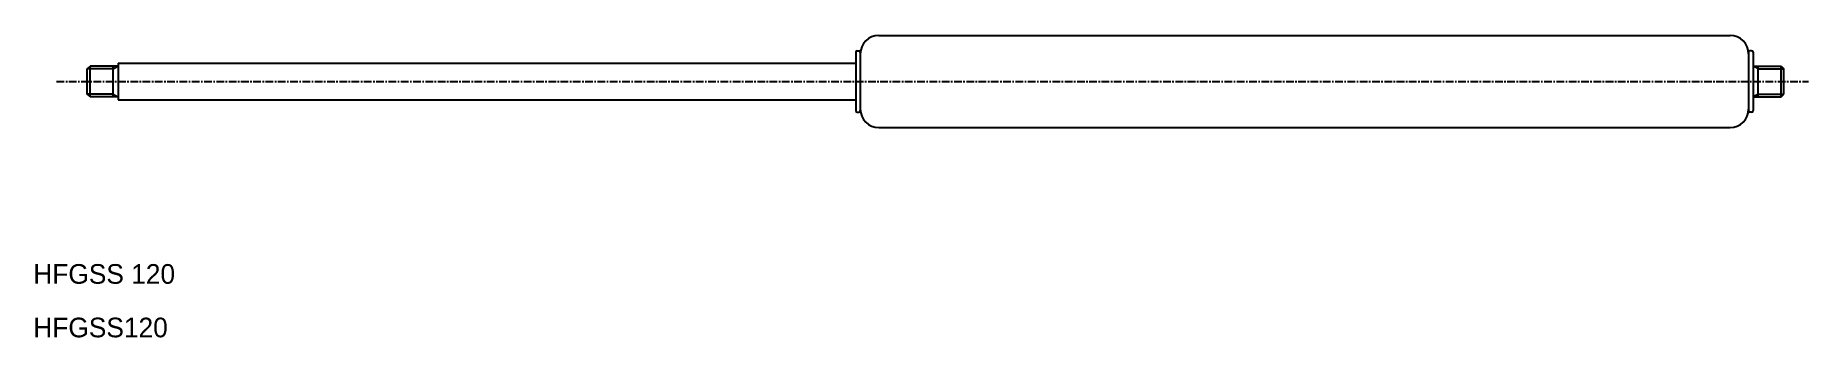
# Model space of a CAD drawing. Extents: x 27 to 315, y 22 to 71.
import ezdxf

# ---------------------------------------------------------------- set-up
doc = ezdxf.new("R2010")
doc.units = 0
doc.linetypes.add('CENTER', pattern=[2, 1.25, -0.25, 0.25, -0.25])
doc.layers.get('0').update_dxf_attribs({"linetype": 'CONTINUOUS'})
doc.layers.add('CENTER', color=1, linetype='CENTER')

msp = doc.modelspace()

# ---------------------------------------------------------------- linework, layer by layer
at = {"color": 7, "linetype": 'CONTINUOUS'}
for p, q in [((163.76, 71.49), (302.26, 71.49)), ((35.01, 66.06), (35.45, 66.49)), ((40.01, 66.49), (35.45, 66.49)), ((35.45, 61.49), (35.45, 66.49)), ((39.21, 61.49), (39.21, 66.49)), ((40.01, 66.99), (160.01, 66.99)), ((40.01, 66.99), (40.01, 60.99)), ((160.01, 68.74), (160.01, 59.24)), ((160.26, 68.99), (160.51, 68.99)), ((160.76, 68.74), (160.76, 59.24)), ((305.26, 68.74), (305.26, 59.24)), ((305.76, 68.99), (305.51, 68.99)), ((306.01, 68.74), (306.01, 59.24)), ((306.01, 66.49), (310.58, 66.49)), ((306.81, 61.49), (306.81, 66.49)), ((310.58, 61.49), (310.58, 66.49)), ((310.58, 66.49), (311.01, 66.06)), ((35.01, 61.92), (35.01, 66.06)), ((311.01, 61.92), (311.01, 66.06)), ((35.45, 61.49), (35.01, 61.93)), ((40.01, 61.49), (35.45, 61.49)), ((40.01, 60.99), (160.01, 60.99)), ((306.01, 61.49), (310.58, 61.49)), ((310.58, 61.49), (311.01, 61.93)), ((160.26, 58.99), (160.51, 58.99)), ((305.76, 58.99), (305.51, 58.99)), ((163.76, 56.49), (302.26, 56.49))]:
    msp.add_line(p, q, dxfattribs=at)
at = {"color": 3, "linetype": 'CONTINUOUS'}
for p, q in [((39.21, 66.06), (39.96, 66.49)), ((306.81, 66.06), (306.07, 66.49)), ((39.21, 66.06), (35.01, 66.06)), ((306.81, 66.06), (311.01, 66.06)), ((39.21, 61.93), (35.01, 61.93)), ((39.21, 61.93), (39.97, 61.49)), ((306.81, 61.93), (306.06, 61.49)), ((306.81, 61.93), (311.01, 61.93))]:
    msp.add_line(p, q, dxfattribs=at)
at = {"color": 7, "linetype": 'CONTINUOUS'}
for centre, radius, start, end in [((163.76, 68.49), 3, 90, 180), ((302.26, 68.49), 3, 0, 90), ((160.26, 68.74), 0.25, 90, 180), ((160.51, 68.74), 0.25, 0, 90), ((305.51, 68.74), 0.25, 90, 180), ((305.76, 68.74), 0.25, 0, 90), ((160.26, 59.24), 0.25, 180, 270), ((160.51, 59.24), 0.25, 270, 0), ((163.76, 59.49), 3, 180, 270), ((302.26, 59.49), 3, 270, 0), ((305.51, 59.24), 0.25, 180, 270), ((305.76, 59.24), 0.25, 270, 0)]:
    msp.add_arc(centre, radius, start, end, dxfattribs=at)
at = {"layer": 'CENTER', "color": 1, "linetype": 'CENTER'}
msp.add_line((30.01, 63.99), (315.01, 63.99), dxfattribs=at)

# ---------------------------------------------------------------- texts
at = {"color": 7, "linetype": 'CONTINUOUS'}
for s, p in [('HFGSS 120', (26.22, 31.05)), ('HFGSS120', (26.22, 22.33))]:
    msp.add_text(s, height=3.2, dxfattribs=at).set_placement(p)

doc.saveas('drawing.dxf')
